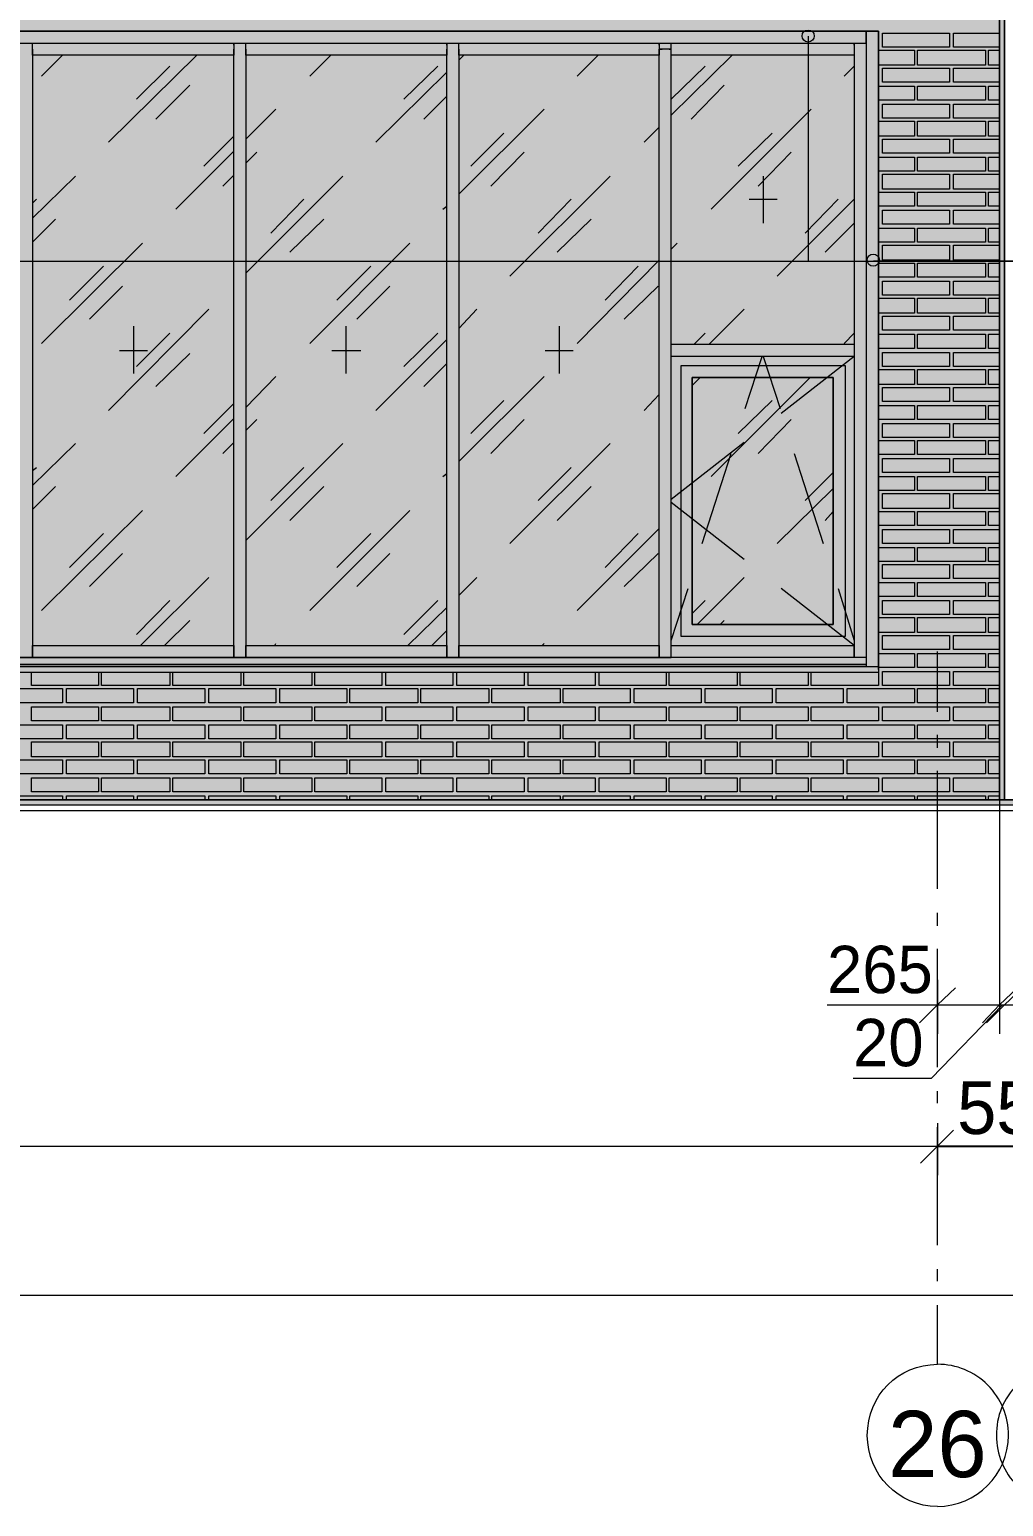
# Model space of a CAD drawing. Header units: millimetres. Extents: x -28928 to 100580, y -22867 to 36490.
# Drawn here: x 15013 to 19130, y 13356 to 19599 of the extents above; entities that cross this region are included whole.
import ezdxf

# ---------------------------------------------------------------- set-up
doc = ezdxf.new("R2010")
doc.units = ezdxf.units.MM
doc.layers.add('PDF _Геометрия', color=7, linetype='Continuous', true_color=0x8f8e8d)
doc.layers.add('PDF _Сплошная заливка', color=7, linetype='Continuous', true_color=0xffffff)
doc.layers.add('PDF _Текст', color=7, linetype='Continuous')

msp = doc.modelspace()

# ---------------------------------------------------------------- hatches: boundary and pattern name
at = {"layer": 'PDF _Сплошная заливка', "true_color": 0xdcd6cf, "transparency": 33554559}
msp.add_hatch(color=254, dxfattribs=at).paths.add_polyline_path([(-18676.6, 16343.4), (-18676.6, 19592.6), (-17276.3, 19592.6), (-17276.3, 16343.4), (19112.6, 16343.4), (19112.6, 30089.1), (-21853.9, 30089.1), (-21853.9, 16343.4), (-21375.9, 16343.4), (-21375.9, 19592.6), (-19277.4, 19592.6), (-19277.4, 16343.4)])

# ---------------------------------------------------------------- linework, layer by layer
at = {"color": 1}
msp.add_lwpolyline([(18850.3, 14879.5), (19400.3, 14879.5), (19400.3, 14727.5)], dxfattribs=at)
at = {"layer": 'PDF _Геометрия', "color": 7, "lineweight": 9}
for points in [[(-21375.9, 16343.4), (-21853.9, 16343.4), (-21375.9, 16343.4), (-21853.9, 16343.4), (-21375.9, 16343.4), (-21375.9, 19592.6), (-19277.4, 19592.6), (-19277.4, 16343.4), (-18676.6, 16343.4), (-18676.6, 19592.6), (-17276.3, 19592.6), (-17276.3, 16343.4), (19112.6, 16343.4), (19112.6, 30089.1), (19112.6, 16343.4), (19133.7, 16343.4), (19133.7, 30089.1), (19133.7, 16343.4), (52641.4, 16343.4)], [(7905.3, 19516.4), (7905.3, 18243), (7905.3, 16944.1), (7858.7, 16944.1), (7858.7, 18243), (7858.7, 19516.4), (7858.7, 19592.6), (7808, 19592.6), (7808, 19516.4), (7808, 18243), (7808, 16969.5), (7808, 16893.4), (7808, 19592.6), (18600.7, 19592.6), (18600.7, 16893.4), (18600.7, 16969.5), (18600.7, 18243), (18600.7, 19516.4), (18600.7, 19592.6), (18549.9, 19592.6), (18549.9, 19516.4), (18549.9, 18243), (18549.9, 16969.5), (18549.9, 16906)], [(10507.2, 19541.8), (11404.1, 19541.8), (12305.3, 19541.8), (13202.2, 19541.8), (14103.4, 19541.8), (15000.3, 19541.8), (15901.4, 19541.8), (16802.6, 19541.8), (17699.5, 19541.8), (18524.5, 19541.8), (18549.9, 19541.8), (18549.9, 19592.6), (18524.5, 19592.6), (17699.5, 19592.6), (16802.6, 19592.6), (15901.4, 19592.6), (15000.3, 19592.6), (14103.4, 19592.6), (13202.2, 19592.6), (12305.3, 19592.6), (11404.1, 19592.6), (10507.2, 19592.6)], [(15876.1, 19533.4), (15876.1, 19541.8), (15876.1, 19491), (15025.7, 19491), (15025.7, 19541.8), (15876.1, 19541.8)], [(15025.7, 19533.4), (15025.7, 19541.8)], [(16777.2, 19533.4), (16777.2, 19541.8), (16777.2, 19491), (15926.8, 19491), (15926.8, 19541.8), (16777.2, 19541.8)], [(15926.8, 19533.4), (15926.8, 19541.8)], [(17674.1, 19533.4), (17674.1, 19541.8), (17674.1, 19491), (16828, 19491), (16828, 19541.8), (17674.1, 19541.8)], [(16828, 19533.4), (16828, 19541.8)], [(18499.1, 19533.4), (18499.1, 19541.8), (18499.1, 19491), (17724.9, 19491), (17724.9, 19541.8), (18499.1, 19541.8)], [(17724.9, 19533.4), (17724.9, 19541.8)], [(18304.5, 19571.4), (18304.5, 18619.5), (19193, 18619.5), (18579.5, 18619.5)], [(10528.4, 16944.1), (11378.7, 16944.1), (11429.5, 16944.1), (12279.9, 16944.1), (12330.7, 16944.1), (13176.8, 16944.1), (13227.6, 16944.1), (14078, 16944.1), (14128.7, 16944.1), (14979.1, 16944.1), (15025.7, 16944.1), (15876.1, 16944.1), (15926.8, 16944.1), (16777.2, 16944.1), (16828, 16944.1), (17674.1, 16944.1), (17724.9, 16944.1), (17724.9, 18243), (17724.9, 19516.4), (17674.1, 19516.4), (17686.8, 19516.4)], [(15025.7, 19516.4), (15025.7, 18243), (15025.7, 16944.1), (15025.7, 16994.9), (15876.1, 16994.9), (15876.1, 16944.1), (15876.1, 18243), (15876.1, 19516.4)], [(15063.7, 19402.2), (15152.6, 19491)], [(15347.2, 19123), (15719.5, 19491)], [(15926.8, 19516.4), (15926.8, 18243), (15926.8, 16944.1), (15926.8, 16994.9), (16777.2, 16994.9), (16777.2, 16944.1), (16777.2, 18243), (16777.2, 19516.4)], [(16197.6, 19402.2), (16286.4, 19491)], [(16828, 19516.4), (16828, 18243), (16828, 16944.1), (16828, 16994.9), (17674.1, 16994.9), (17674.1, 16944.1), (17674.1, 18243), (17674.1, 19516.4)], [(16828, 19469.9), (16849.1, 19491)], [(17327.2, 19402.2), (17416.1, 19491)], [(17716.4, 19516.4), (17724.9, 19516.4)], [(18499.1, 19516.4), (18499.1, 18243), (18499.1, 16944.1), (17724.9, 16944.1), (17724.9, 16994.9), (18499.1, 16994.9)], [(17724.9, 19237.2), (17983, 19491)], [(18549.9, 19516.4), (18549.9, 18243), (18549.9, 16944.1), (18499.1, 16944.1), (18499.1, 16994.9), (18190.3, 17236)], [(15465.7, 19304.9), (15605.3, 19444.5)], [(16476.8, 19123), (16777.2, 19419.1)], [(16595.3, 19304.9), (16739.1, 19444.5)], [(17724.9, 19304.9), (17868.7, 19444.5)], [(18456.8, 19402.2), (18499.1, 19444.5)], [(15546.1, 19220.3), (15689.9, 19364.1)], [(17809.5, 19220.3), (17949.1, 19364.1)], [(16679.9, 19220.3), (16777.2, 19317.6)], [(15926.8, 19135.7), (16053.7, 19262.6)], [(16828, 18903), (17187.6, 19262.6)], [(17894.1, 18839.5), (18317.2, 19262.6)], [(17610.7, 19123), (17674.1, 19186.4)], [(15749.1, 19021.4), (15876.1, 19148.4)], [(16878.7, 19021.4), (17018.4, 19161)], [(18008.4, 19021.4), (18152.2, 19161)], [(15630.7, 18839.5), (15876.1, 19084.9)], [(15926.8, 19034.1), (15973.4, 19080.7)], [(16963.4, 18936.8), (17103, 19080.7)], [(18093, 18936.8), (18232.6, 19080.7)], [(15025.7, 18801.4), (15207.6, 18979.1)], [(15829.5, 18936.8), (15876.1, 18983.4)], [(15926.8, 18568.7), (16337.2, 18979.1)], [(17043.7, 18556), (17466.8, 18979.1)], [(18114.1, 18979.1), (18114.1, 18780.3)], [(15025.7, 18864.9), (15042.6, 18881.8)], [(16032.6, 18738), (16172.2, 18881.8)], [(17162.2, 18738), (17301.8, 18881.8)], [(18054.9, 18881.8), (18173.4, 18881.8)], [(18173.4, 18556), (18499.1, 18881.8)], [(18291.8, 18738), (18431.4, 18881.8)], [(15025.7, 18699.9), (15123, 18797.2)], [(16113, 18657.6), (16256.8, 18797.2)], [(16760.3, 18839.5), (16777.2, 18852.2)], [(17242.6, 18657.6), (17386.4, 18797.2)], [(18376.4, 18657.6), (18499.1, 18780.3)], [(15063.7, 18272.6), (15491.1, 18695.7)], [(16197.6, 18272.6), (16620.7, 18695.7)], [(17724.9, 18670.3), (17750.3, 18695.7)], [(7833.4, 18619.5), (19193, 18619.5)], [(17327.2, 18272.6), (17674.1, 18623.7)], [(15182.2, 18454.5), (15326.1, 18598.4)], [(16311.8, 18454.5), (16455.7, 18598.4)], [(17445.7, 18454.5), (17585.3, 18598.4)], [(15266.8, 18374.1), (15406.4, 18513.7)], [(16396.4, 18374.1), (16536.1, 18513.7)], [(17526.1, 18374.1), (17669.9, 18513.7)], [(15347.2, 17989.1), (15770.3, 18416.4)], [(16828, 18336), (16904.1, 18416.4)], [(17885.7, 18268.4), (18033.7, 18416.4)], [(15453, 18344.5), (15453, 18145.7)], [(15465.7, 18175.3), (15605.3, 18314.9)], [(16349.9, 18344.5), (16349.9, 18145.7)], [(16595.3, 18175.3), (16739.1, 18314.9)], [(17251.1, 18344.5), (17251.1, 18145.7)], [(17822.2, 18268.4), (17868.7, 18314.9)], [(18456.8, 18272.6), (18499.1, 18314.9)], [(15393.7, 18243), (15512.2, 18243)], [(15546.1, 18090.7), (15689.9, 18230.3)], [(16290.7, 18243), (16413.4, 18243)], [(16476.8, 17989.1), (16777.2, 18289.5)], [(17191.8, 18243), (17310.3, 18243)], [(18499.1, 18217.6), (17724.9, 18217.6), (17724.9, 18268.4), (18499.1, 18268.4), (18499.1, 18217.6), (18190.3, 17976.4)], [(16679.9, 18090.7), (16777.2, 18188)], [(18038, 17997.6), (18109.9, 18217.6)], [(18114.1, 18217.6), (18186.1, 17997.6)], [(15926.8, 18001.8), (16053.7, 18133)], [(16828, 17773.4), (17187.6, 18133)], [(17813.7, 18094.9), (17847.6, 18128.7)], [(17894.1, 17709.9), (18313, 18128.7)], [(17610.7, 17989.1), (17674.1, 18056.8)], [(15749.1, 17891.8), (15876.1, 18018.7)], [(16878.7, 17891.8), (17018.4, 18031.4)], [(18008.4, 17891.8), (18152.2, 18031.4)], [(15630.7, 17709.9), (15876.1, 17955.3)], [(15926.8, 17904.5), (15973.4, 17951)], [(16963.4, 17807.2), (17103, 17951)], [(18093, 17807.2), (18232.6, 17951)], [(15829.5, 17807.2), (15876.1, 17853.7)], [(18033.7, 17853.7), (17724.9, 17612.6)], [(15025.7, 17671.8), (15207.6, 17849.5)], [(15926.8, 17439.1), (16337.2, 17849.5)], [(17043.7, 17426.4), (17466.8, 17849.5)], [(17856.1, 17426.4), (17978.7, 17807.2)], [(18245.3, 17807.2), (18368, 17426.4)], [(15025.7, 17735.3), (15042.6, 17748)], [(16032.6, 17608.4), (16172.2, 17748)], [(17162.2, 17608.4), (17301.8, 17748)], [(15025.7, 17570.3), (15123, 17667.6)], [(16113, 17523.7), (16256.8, 17667.6)], [(16760.3, 17709.9), (16777.2, 17722.6)], [(17242.6, 17523.7), (17386.4, 17667.6)], [(18291.8, 17608.4), (18410.3, 17726.8)], [(18173.4, 17426.4), (18410.3, 17659.1)], [(15063.7, 17143), (15491.1, 17566)], [(16197.6, 17143), (16620.7, 17566)], [(18033.7, 17358.7), (17724.9, 17599.9)], [(18376.4, 17523.7), (18410.3, 17561.8)], [(17327.2, 17143), (17674.1, 17489.9)], [(15182.2, 17324.9), (15326.1, 17468.7)], [(16311.8, 17324.9), (16455.7, 17468.7)], [(17445.7, 17324.9), (17585.3, 17468.7)], [(15266.8, 17244.5), (15406.4, 17384.1)], [(16396.4, 17244.5), (16536.1, 17384.1)], [(17526.1, 17244.5), (17669.9, 17384.1)], [(15482.6, 16994.9), (15770.3, 17282.6)], [(16828, 17206.4), (16904.1, 17282.6)], [(17724.9, 17016), (17796.8, 17236)], [(17834.9, 17083.7), (18033.7, 17282.6)], [(18431.4, 17236), (18499.1, 17016)], [(15465.7, 17041.4), (15605.3, 17185.3)], [(16595.3, 17041.4), (16739.1, 17185.3)], [(17813.7, 17130.3), (17868.7, 17185.3)], [(16612.2, 16994.9), (16777.2, 17155.7)], [(15584.1, 16994.9), (15689.9, 17100.7)], [(16713.7, 16994.9), (16777.2, 17058.4)], [(17932.2, 17083.7), (17949.1, 17100.7)], [(16049.5, 16994.9), (16053.7, 17003.4)], [(17179.1, 16994.9), (17187.6, 17003.4)], [(18549.9, 16944.1), (7858.7, 16944.1)], [(18850.3, 16715.7), (18850.3, 16969.5)], [(18549.9, 16914.5), (7858.7, 16914.5), (18549.9, 16914.5)], [(18549.9, 16914.5), (7858.7, 16914.5)], [(18600.7, 16906), (18600.7, 16906)], [(18600.7, 16884.9), (18600.7, 16880.7)], [(18850.3, 16563.4), (18850.3, 16618.4)], [(18850.3, 15966.8), (18850.3, 16466)], [(82117.2, 14536.8), (82117.2, 16296.8), (63269.1, 16296.8), (-22471.6, 16296.8)], [(19112.6, 16343.4), (19112.6, 15476), (19112.6, 15353.4)], [(18850.3, 15810.3), (18850.3, 15865.3)], [(18850.3, 15213.7), (18850.3, 15713)], [(18850.3, 15581.8), (18850.3, 15476), (18850.3, 15353.4)], [(18384.9, 15476), (18829.1, 15476), (18981.4, 15476)], [(18494.9, 15167.2), (18824.9, 15167.2), (19125.3, 15476)], [(18731.8, 15476), (19112.6, 15476), (19133.7, 15476), (19518.7, 15476)], [(18850.3, 15061.4), (18850.3, 15112.2)], [(18850.3, 14976.8), (18850.3, 14879.5), (18850.3, 14756.8)], [(18850.3, 14460.7), (18850.3, 14959.9)], [(18918, 14947.2), (18850.3, 14879.5), (19400.3, 14879.5), (19328.4, 14807.6)], [(-21642.4, 14879.5), (18850.3, 14879.5), (18778.4, 14807.6)], [(18850.3, 14308.4), (18850.3, 14359.1)], [(-21642.4, 14249.1), (82028.4, 14249.1)], [(18850.3, 13957.2), (18850.3, 14206.8)]]:
    msp.add_lwpolyline(points, dxfattribs=at)
at = {"layer": 'PDF _Геометрия', "lineweight": 9}
for points in [[(18600.7, 19584.1), (18600.7, 19584.1)], [(18600.7, 19524.9), (18600.7, 19584.1)], [(19112.6, 19524.9), (18918, 19524.9), (18918, 19584.1), (19112.6, 19584.1)], [(18600.7, 19524.9), (18600.7, 19524.9)], [(18600.7, 19512.2), (18609.1, 19512.2), (18753, 19512.2), (18753, 19448.7), (18609.1, 19448.7), (18600.7, 19448.7)], [(19112.6, 19448.7), (19066.1, 19448.7), (19066.1, 19512.2), (19112.6, 19512.2)], [(18600.7, 19436), (18600.7, 19436)], [(18600.7, 19376.8), (18600.7, 19436)], [(19112.6, 19376.8), (18918, 19376.8), (18918, 19436), (19112.6, 19436)], [(18600.7, 19376.8), (18600.7, 19376.8)], [(18600.7, 19359.9), (18609.1, 19359.9), (18753, 19359.9), (18753, 19300.7), (18609.1, 19300.7), (18600.7, 19300.7)], [(19112.6, 19300.7), (19066.1, 19300.7), (19066.1, 19359.9), (19112.6, 19359.9)], [(18600.7, 19283.7), (18600.7, 19283.7)], [(18600.7, 19224.5), (18600.7, 19283.7)], [(19112.6, 19224.5), (18918, 19224.5), (18918, 19283.7), (19112.6, 19283.7)], [(18600.7, 19224.5), (18600.7, 19224.5)], [(18600.7, 19211.8), (18609.1, 19211.8), (18753, 19211.8), (18753, 19148.4), (18609.1, 19148.4), (18600.7, 19148.4)], [(19112.6, 19148.4), (19066.1, 19148.4), (19066.1, 19211.8), (19112.6, 19211.8)], [(18600.7, 19135.7), (18600.7, 19135.7)], [(18600.7, 19076.4), (18600.7, 19135.7)], [(19112.6, 19076.4), (18918, 19076.4), (18918, 19135.7), (19112.6, 19135.7)], [(18600.7, 19076.4), (18600.7, 19076.4)], [(18600.7, 19059.5), (18609.1, 19059.5), (18753, 19059.5), (18753, 19000.3), (18609.1, 19000.3), (18600.7, 19000.3)], [(19112.6, 19000.3), (19066.1, 19000.3), (19066.1, 19059.5), (19112.6, 19059.5)], [(18600.7, 18987.6), (18600.7, 18987.6)], [(18600.7, 18924.1), (18600.7, 18987.6)], [(19112.6, 18924.1), (18918, 18924.1), (18918, 18987.6), (19112.6, 18987.6)], [(18600.7, 18924.1), (18600.7, 18924.1)], [(18600.7, 18911.4), (18609.1, 18911.4), (18753, 18911.4), (18753, 18852.2), (18609.1, 18852.2), (18600.7, 18852.2)], [(19112.6, 18852.2), (19066.1, 18852.2), (19066.1, 18911.4), (19112.6, 18911.4)], [(18600.7, 18835.3), (18600.7, 18835.3)], [(18600.7, 18776), (18600.7, 18835.3)], [(19112.6, 18776), (18918, 18776), (18918, 18835.3), (19112.6, 18835.3)], [(18600.7, 18776), (18600.7, 18776)], [(18600.7, 18759.1), (18609.1, 18759.1), (18753, 18759.1), (18753, 18699.9), (18609.1, 18699.9), (18600.7, 18699.9)], [(19112.6, 18699.9), (19066.1, 18699.9), (19066.1, 18759.1), (19112.6, 18759.1)], [(18600.7, 18687.2), (18600.7, 18687.2)], [(18600.7, 18623.7), (18600.7, 18687.2)], [(19112.6, 18623.7), (18918, 18623.7), (18918, 18687.2), (19112.6, 18687.2)], [(18600.7, 18623.7), (18600.7, 18623.7)], [(18600.7, 18611), (18609.1, 18611), (18753, 18611), (18753, 18551.8), (18609.1, 18551.8), (18600.7, 18551.8)], [(19112.6, 18551.8), (19066.1, 18551.8), (19066.1, 18611), (19112.6, 18611)], [(18600.7, 18534.9), (18600.7, 18534.9)], [(18600.7, 18475.7), (18600.7, 18534.9)], [(19112.6, 18475.7), (18918, 18475.7), (18918, 18534.9), (19112.6, 18534.9)], [(18600.7, 18475.7), (18600.7, 18475.7)], [(18600.7, 18463), (18609.1, 18463), (18753, 18463), (18753, 18399.5), (18609.1, 18399.5), (18600.7, 18399.5)], [(19112.6, 18399.5), (19066.1, 18399.5), (19066.1, 18463), (19112.6, 18463)], [(18600.7, 18386.8), (18600.7, 18386.8)], [(18600.7, 18327.6), (18600.7, 18386.8)], [(19112.6, 18327.6), (18918, 18327.6), (18918, 18386.8), (19112.6, 18386.8)], [(18600.7, 18327.6), (18600.7, 18327.6)], [(18600.7, 18310.7), (18609.1, 18310.7), (18753, 18310.7), (18753, 18251.4), (18609.1, 18251.4), (18600.7, 18251.4)], [(19112.6, 18251.4), (19066.1, 18251.4), (19066.1, 18310.7), (19112.6, 18310.7)], [(18600.7, 18234.5), (18600.7, 18234.5)], [(18600.7, 18175.3), (18600.7, 18234.5)], [(19112.6, 18175.3), (18918, 18175.3), (18918, 18234.5), (19112.6, 18234.5)], [(18600.7, 18175.3), (18600.7, 18175.3)], [(18600.7, 18162.6), (18609.1, 18162.6), (18753, 18162.6), (18753, 18099.1), (18609.1, 18099.1), (18600.7, 18099.1)], [(19112.6, 18099.1), (19066.1, 18099.1), (19066.1, 18162.6), (19112.6, 18162.6)], [(18600.7, 18086.4), (18600.7, 18086.4)], [(18600.7, 18027.2), (18600.7, 18086.4)], [(19112.6, 18027.2), (18918, 18027.2), (18918, 18086.4), (19112.6, 18086.4)], [(18600.7, 18027.2), (18600.7, 18027.2)], [(18600.7, 18010.3), (18609.1, 18010.3), (18753, 18010.3), (18753, 17951), (18609.1, 17951), (18600.7, 17951)], [(19112.6, 17951), (19066.1, 17951), (19066.1, 18010.3), (19112.6, 18010.3)], [(18600.7, 17934.1), (18600.7, 17934.1)], [(18600.7, 17874.9), (18600.7, 17934.1)], [(19112.6, 17874.9), (18918, 17874.9), (18918, 17934.1), (19112.6, 17934.1)], [(18600.7, 17874.9), (18600.7, 17874.9)], [(18600.7, 17862.2), (18609.1, 17862.2), (18753, 17862.2), (18753, 17803), (18609.1, 17803), (18600.7, 17803)], [(19112.6, 17803), (19066.1, 17803), (19066.1, 17862.2), (19112.6, 17862.2)], [(18600.7, 17786), (18600.7, 17786)], [(18600.7, 17726.8), (18600.7, 17786)], [(19112.6, 17726.8), (18918, 17726.8), (18918, 17786), (19112.6, 17786)], [(18600.7, 17726.8), (18600.7, 17726.8)], [(18600.7, 17709.9), (18609.1, 17709.9), (18753, 17709.9), (18753, 17650.7), (18609.1, 17650.7), (18600.7, 17650.7)], [(19112.6, 17650.7), (19066.1, 17650.7), (19066.1, 17709.9), (19112.6, 17709.9)], [(18600.7, 17638), (18600.7, 17638)], [(18600.7, 17574.5), (18600.7, 17638)], [(19112.6, 17574.5), (18918, 17574.5), (18918, 17638), (19112.6, 17638)], [(18600.7, 17574.5), (18600.7, 17574.5)], [(18600.7, 17561.8), (18609.1, 17561.8), (18753, 17561.8), (18753, 17502.6), (18609.1, 17502.6), (18600.7, 17502.6)], [(19112.6, 17502.6), (19066.1, 17502.6), (19066.1, 17561.8), (19112.6, 17561.8)], [(18600.7, 17485.7), (18600.7, 17485.7)], [(18600.7, 17426.4), (18600.7, 17485.7)], [(19112.6, 17426.4), (18918, 17426.4), (18918, 17485.7), (19112.6, 17485.7)], [(18600.7, 17426.4), (18600.7, 17426.4)], [(18600.7, 17409.5), (18609.1, 17409.5), (18753, 17409.5), (18753, 17350.3), (18609.1, 17350.3), (18600.7, 17350.3)], [(19112.6, 17350.3), (19066.1, 17350.3), (19066.1, 17409.5), (19112.6, 17409.5)], [(18600.7, 17337.6), (18600.7, 17337.6)], [(18600.7, 17278.4), (18600.7, 17337.6)], [(19112.6, 17278.4), (18918, 17278.4), (18918, 17337.6), (19112.6, 17337.6)], [(18600.7, 17278.4), (18600.7, 17278.4)], [(18600.7, 17261.4), (18609.1, 17261.4), (18753, 17261.4), (18753, 17202.2), (18609.1, 17202.2), (18600.7, 17202.2)], [(19112.6, 17202.2), (19066.1, 17202.2), (19066.1, 17261.4), (19112.6, 17261.4)], [(18600.7, 17185.3), (18600.7, 17185.3)], [(18600.7, 17126), (18600.7, 17185.3)], [(19112.6, 17126), (18918, 17126), (18918, 17185.3), (19112.6, 17185.3)], [(18600.7, 17126), (18600.7, 17126)], [(18600.7, 17113.4), (18609.1, 17113.4), (18753, 17113.4), (18753, 17049.9), (18609.1, 17049.9), (18600.7, 17049.9)], [(19112.6, 17049.9), (19066.1, 17049.9), (19066.1, 17113.4), (19112.6, 17113.4)], [(18600.7, 17037.2), (18600.7, 17037.2)], [(18600.7, 16978), (18600.7, 17037.2)], [(19112.6, 16978), (18918, 16978), (18918, 17037.2), (19112.6, 17037.2)], [(18600.7, 16978), (18600.7, 16978)], [(18600.7, 16961), (18609.1, 16961), (18753, 16961), (18753, 16901.8), (18609.1, 16901.8), (18600.7, 16901.8)], [(19112.6, 16901.8), (19066.1, 16901.8), (19066.1, 16961), (19112.6, 16961)], [(15304.9, 16880.7), (15304.9, 16825.7), (15021.4, 16825.7), (15021.4, 16880.7)], [(15605.3, 16880.7), (15605.3, 16825.7), (15317.6, 16825.7), (15317.6, 16880.7)], [(15905.7, 16880.7), (15905.7, 16825.7), (15618, 16825.7), (15618, 16880.7)], [(16206.1, 16880.7), (16206.1, 16825.7), (15918.4, 16825.7), (15918.4, 16880.7)], [(16502.2, 16880.7), (16502.2, 16825.7), (16218.7, 16825.7), (16218.7, 16880.7)], [(16802.6, 16880.7), (16802.6, 16825.7), (16519.1, 16825.7), (16519.1, 16880.7)], [(17103, 16880.7), (17103, 16825.7), (16819.5, 16825.7), (16819.5, 16880.7)], [(17403.4, 16880.7), (17403.4, 16825.7), (17119.9, 16825.7), (17119.9, 16880.7)], [(17703.7, 16880.7), (17703.7, 16825.7), (17420.3, 16825.7), (17420.3, 16880.7)], [(18004.1, 16880.7), (18004.1, 16825.7), (17716.4, 16825.7), (17716.4, 16880.7)], [(18304.5, 16880.7), (18304.5, 16825.7), (18016.8, 16825.7), (18016.8, 16880.7)], [(18600.7, 16884.9), (18600.7, 16825.7), (18317.2, 16825.7), (18317.2, 16880.7)], [(18600.7, 16884.9), (18600.7, 16884.9)], [(19112.6, 16825.7), (18918, 16825.7), (18918, 16884.9), (19112.6, 16884.9)], [(19112.6, 16753.7), (19066.1, 16753.7), (19066.1, 16813), (19112.6, 16813)], [(19112.6, 16677.6), (18918, 16677.6), (18918, 16736.8), (19112.6, 16736.8)], [(19112.6, 16601.4), (19066.1, 16601.4), (19066.1, 16660.7), (19112.6, 16660.7)], [(19112.6, 16525.3), (18918, 16525.3), (18918, 16588.7), (19112.6, 16588.7)], [(19112.6, 16453.4), (19066.1, 16453.4), (19066.1, 16512.6), (19112.6, 16512.6)], [(19112.6, 16377.2), (18918, 16377.2), (18918, 16436.4), (19112.6, 16436.4)], [(14869.1, 16343.4), (14869.1, 16360.3), (15013, 16360.3), (15152.6, 16360.3), (15152.6, 16343.4)], [(15169.5, 16343.4), (15169.5, 16360.3), (15313.4, 16360.3), (15453, 16360.3), (15453, 16343.4)], [(15469.9, 16343.4), (15469.9, 16360.3), (15613.7, 16360.3), (15753.4, 16360.3), (15753.4, 16343.4)], [(15770.3, 16343.4), (15770.3, 16360.3), (15909.9, 16360.3), (16053.7, 16360.3), (16053.7, 16343.4)], [(16070.7, 16343.4), (16070.7, 16360.3), (16210.3, 16360.3), (16354.1, 16360.3), (16354.1, 16343.4)], [(16366.8, 16343.4), (16366.8, 16360.3), (16510.7, 16360.3), (16654.5, 16360.3), (16654.5, 16343.4)], [(16667.2, 16343.4), (16667.2, 16360.3), (16811.1, 16360.3), (16954.9, 16360.3), (16954.9, 16343.4)], [(16967.6, 16343.4), (16967.6, 16360.3), (17111.4, 16360.3), (17255.3, 16360.3), (17255.3, 16343.4)], [(17268, 16343.4), (17268, 16360.3), (17411.8, 16360.3), (17551.4, 16360.3), (17551.4, 16343.4)], [(17568.4, 16343.4), (17568.4, 16360.3), (17712.2, 16360.3), (17851.8, 16360.3), (17851.8, 16343.4)], [(17868.7, 16343.4), (17868.7, 16360.3), (18008.4, 16360.3), (18152.2, 16360.3), (18152.2, 16343.4)], [(18169.1, 16343.4), (18169.1, 16360.3), (18308.7, 16360.3), (18452.6, 16360.3), (18452.6, 16343.4)], [(18469.5, 16343.4), (18469.5, 16360.3), (18609.1, 16360.3), (18753, 16360.3), (18753, 16343.4)], [(18765.7, 16343.4), (18765.7, 16360.3), (18909.5, 16360.3), (19053.4, 16360.3), (19053.4, 16343.4)], [(19066.1, 16343.4), (19066.1, 16360.3), (19112.6, 16360.3)]]:
    msp.add_lwpolyline(points, dxfattribs=at)
for points in [[(18901.1, 19584.1), (18901.1, 19524.9), (18617.6, 19524.9), (18617.6, 19584.1)], [(19053.4, 19448.7), (18909.5, 19448.7), (18765.7, 19448.7), (18765.7, 19512.2), (18909.5, 19512.2), (19053.4, 19512.2)], [(18901.1, 19436), (18901.1, 19376.8), (18617.6, 19376.8), (18617.6, 19436)], [(19053.4, 19300.7), (18909.5, 19300.7), (18765.7, 19300.7), (18765.7, 19359.9), (18909.5, 19359.9), (19053.4, 19359.9)], [(18901.1, 19283.7), (18901.1, 19224.5), (18617.6, 19224.5), (18617.6, 19283.7)], [(19053.4, 19148.4), (18909.5, 19148.4), (18765.7, 19148.4), (18765.7, 19211.8), (18909.5, 19211.8), (19053.4, 19211.8)], [(18901.1, 19135.7), (18901.1, 19076.4), (18617.6, 19076.4), (18617.6, 19135.7)], [(19053.4, 19000.3), (18909.5, 19000.3), (18765.7, 19000.3), (18765.7, 19059.5), (18909.5, 19059.5), (19053.4, 19059.5)], [(18901.1, 18987.6), (18901.1, 18924.1), (18617.6, 18924.1), (18617.6, 18987.6)], [(19053.4, 18852.2), (18909.5, 18852.2), (18765.7, 18852.2), (18765.7, 18911.4), (18909.5, 18911.4), (19053.4, 18911.4)], [(18901.1, 18835.3), (18901.1, 18776), (18617.6, 18776), (18617.6, 18835.3)], [(19053.4, 18699.9), (18909.5, 18699.9), (18765.7, 18699.9), (18765.7, 18759.1), (18909.5, 18759.1), (19053.4, 18759.1)], [(18901.1, 18687.2), (18901.1, 18623.7), (18617.6, 18623.7), (18617.6, 18687.2)], [(19053.4, 18551.8), (18909.5, 18551.8), (18765.7, 18551.8), (18765.7, 18611), (18909.5, 18611), (19053.4, 18611)], [(18901.1, 18534.9), (18901.1, 18475.7), (18617.6, 18475.7), (18617.6, 18534.9)], [(19053.4, 18399.5), (18909.5, 18399.5), (18765.7, 18399.5), (18765.7, 18463), (18909.5, 18463), (19053.4, 18463)], [(18901.1, 18386.8), (18901.1, 18327.6), (18617.6, 18327.6), (18617.6, 18386.8)], [(19053.4, 18251.4), (18909.5, 18251.4), (18765.7, 18251.4), (18765.7, 18310.7), (18909.5, 18310.7), (19053.4, 18310.7)], [(18901.1, 18234.5), (18901.1, 18175.3), (18617.6, 18175.3), (18617.6, 18234.5)], [(19053.4, 18099.1), (18909.5, 18099.1), (18765.7, 18099.1), (18765.7, 18162.6), (18909.5, 18162.6), (19053.4, 18162.6)], [(18901.1, 18086.4), (18901.1, 18027.2), (18617.6, 18027.2), (18617.6, 18086.4)], [(19053.4, 17951), (18909.5, 17951), (18765.7, 17951), (18765.7, 18010.3), (18909.5, 18010.3), (19053.4, 18010.3)], [(18901.1, 17934.1), (18901.1, 17874.9), (18617.6, 17874.9), (18617.6, 17934.1)], [(19053.4, 17803), (18909.5, 17803), (18765.7, 17803), (18765.7, 17862.2), (18909.5, 17862.2), (19053.4, 17862.2)], [(18901.1, 17786), (18901.1, 17726.8), (18617.6, 17726.8), (18617.6, 17786)], [(19053.4, 17650.7), (18909.5, 17650.7), (18765.7, 17650.7), (18765.7, 17709.9), (18909.5, 17709.9), (19053.4, 17709.9)], [(18901.1, 17638), (18901.1, 17574.5), (18617.6, 17574.5), (18617.6, 17638)], [(19053.4, 17502.6), (18909.5, 17502.6), (18765.7, 17502.6), (18765.7, 17561.8), (18909.5, 17561.8), (19053.4, 17561.8)], [(18901.1, 17485.7), (18901.1, 17426.4), (18617.6, 17426.4), (18617.6, 17485.7)], [(19053.4, 17350.3), (18909.5, 17350.3), (18765.7, 17350.3), (18765.7, 17409.5), (18909.5, 17409.5), (19053.4, 17409.5)], [(18901.1, 17337.6), (18901.1, 17278.4), (18617.6, 17278.4), (18617.6, 17337.6)], [(19053.4, 17202.2), (18909.5, 17202.2), (18765.7, 17202.2), (18765.7, 17261.4), (18909.5, 17261.4), (19053.4, 17261.4)], [(18901.1, 17185.3), (18901.1, 17126), (18617.6, 17126), (18617.6, 17185.3)], [(19053.4, 17049.9), (18909.5, 17049.9), (18765.7, 17049.9), (18765.7, 17113.4), (18909.5, 17113.4), (19053.4, 17113.4)], [(18901.1, 17037.2), (18901.1, 16978), (18617.6, 16978), (18617.6, 17037.2)], [(19053.4, 16901.8), (18909.5, 16901.8), (18765.7, 16901.8), (18765.7, 16961), (18909.5, 16961), (19053.4, 16961)], [(18901.1, 16884.9), (18901.1, 16825.7), (18617.6, 16825.7), (18617.6, 16884.9)], [(15152.6, 16753.7), (15013, 16753.7), (14869.1, 16753.7), (14869.1, 16813), (15013, 16813), (15152.6, 16813)], [(15453, 16753.7), (15313.4, 16753.7), (15169.5, 16753.7), (15169.5, 16813), (15313.4, 16813), (15453, 16813)], [(15753.4, 16753.7), (15613.7, 16753.7), (15469.9, 16753.7), (15469.9, 16813), (15613.7, 16813), (15753.4, 16813)], [(16053.7, 16753.7), (15909.9, 16753.7), (15770.3, 16753.7), (15770.3, 16813), (15909.9, 16813), (16053.7, 16813)], [(16354.1, 16753.7), (16210.3, 16753.7), (16070.7, 16753.7), (16070.7, 16813), (16210.3, 16813), (16354.1, 16813)], [(16654.5, 16753.7), (16510.7, 16753.7), (16366.8, 16753.7), (16366.8, 16813), (16510.7, 16813), (16654.5, 16813)], [(16954.9, 16753.7), (16811.1, 16753.7), (16667.2, 16753.7), (16667.2, 16813), (16811.1, 16813), (16954.9, 16813)], [(17255.3, 16753.7), (17111.4, 16753.7), (16967.6, 16753.7), (16967.6, 16813), (17111.4, 16813), (17255.3, 16813)], [(17551.4, 16753.7), (17411.8, 16753.7), (17268, 16753.7), (17268, 16813), (17411.8, 16813), (17551.4, 16813)], [(17851.8, 16753.7), (17712.2, 16753.7), (17568.4, 16753.7), (17568.4, 16813), (17712.2, 16813), (17851.8, 16813)], [(18152.2, 16753.7), (18008.4, 16753.7), (17868.7, 16753.7), (17868.7, 16813), (18008.4, 16813), (18152.2, 16813)], [(18452.6, 16753.7), (18308.7, 16753.7), (18169.1, 16753.7), (18169.1, 16813), (18308.7, 16813), (18452.6, 16813)], [(18753, 16753.7), (18609.1, 16753.7), (18469.5, 16753.7), (18469.5, 16813), (18609.1, 16813), (18753, 16813)], [(19053.4, 16753.7), (18909.5, 16753.7), (18765.7, 16753.7), (18765.7, 16813), (18909.5, 16813), (19053.4, 16813)], [(15304.9, 16736.8), (15304.9, 16677.6), (15021.4, 16677.6), (15021.4, 16736.8)], [(15605.3, 16736.8), (15605.3, 16677.6), (15317.6, 16677.6), (15317.6, 16736.8)], [(15905.7, 16736.8), (15905.7, 16677.6), (15618, 16677.6), (15618, 16736.8)], [(16206.1, 16736.8), (16206.1, 16677.6), (15918.4, 16677.6), (15918.4, 16736.8)], [(16502.2, 16736.8), (16502.2, 16677.6), (16218.7, 16677.6), (16218.7, 16736.8)], [(16802.6, 16736.8), (16802.6, 16677.6), (16519.1, 16677.6), (16519.1, 16736.8)], [(17103, 16736.8), (17103, 16677.6), (16819.5, 16677.6), (16819.5, 16736.8)], [(17403.4, 16736.8), (17403.4, 16677.6), (17119.9, 16677.6), (17119.9, 16736.8)], [(17703.7, 16736.8), (17703.7, 16677.6), (17420.3, 16677.6), (17420.3, 16736.8)], [(18004.1, 16736.8), (18004.1, 16677.6), (17716.4, 16677.6), (17716.4, 16736.8)], [(18304.5, 16736.8), (18304.5, 16677.6), (18016.8, 16677.6), (18016.8, 16736.8)], [(18600.7, 16736.8), (18600.7, 16677.6), (18317.2, 16677.6), (18317.2, 16736.8)], [(18901.1, 16736.8), (18901.1, 16677.6), (18617.6, 16677.6), (18617.6, 16736.8)], [(15152.6, 16601.4), (15013, 16601.4), (14869.1, 16601.4), (14869.1, 16660.7), (15013, 16660.7), (15152.6, 16660.7)], [(15453, 16601.4), (15313.4, 16601.4), (15169.5, 16601.4), (15169.5, 16660.7), (15313.4, 16660.7), (15453, 16660.7)], [(15753.4, 16601.4), (15613.7, 16601.4), (15469.9, 16601.4), (15469.9, 16660.7), (15613.7, 16660.7), (15753.4, 16660.7)], [(16053.7, 16601.4), (15909.9, 16601.4), (15770.3, 16601.4), (15770.3, 16660.7), (15909.9, 16660.7), (16053.7, 16660.7)], [(16354.1, 16601.4), (16210.3, 16601.4), (16070.7, 16601.4), (16070.7, 16660.7), (16210.3, 16660.7), (16354.1, 16660.7)], [(16654.5, 16601.4), (16510.7, 16601.4), (16366.8, 16601.4), (16366.8, 16660.7), (16510.7, 16660.7), (16654.5, 16660.7)], [(16954.9, 16601.4), (16811.1, 16601.4), (16667.2, 16601.4), (16667.2, 16660.7), (16811.1, 16660.7), (16954.9, 16660.7)], [(17255.3, 16601.4), (17111.4, 16601.4), (16967.6, 16601.4), (16967.6, 16660.7), (17111.4, 16660.7), (17255.3, 16660.7)], [(17551.4, 16601.4), (17411.8, 16601.4), (17268, 16601.4), (17268, 16660.7), (17411.8, 16660.7), (17551.4, 16660.7)], [(17851.8, 16601.4), (17712.2, 16601.4), (17568.4, 16601.4), (17568.4, 16660.7), (17712.2, 16660.7), (17851.8, 16660.7)], [(18152.2, 16601.4), (18008.4, 16601.4), (17868.7, 16601.4), (17868.7, 16660.7), (18008.4, 16660.7), (18152.2, 16660.7)], [(18452.6, 16601.4), (18308.7, 16601.4), (18169.1, 16601.4), (18169.1, 16660.7), (18308.7, 16660.7), (18452.6, 16660.7)], [(18753, 16601.4), (18609.1, 16601.4), (18469.5, 16601.4), (18469.5, 16660.7), (18609.1, 16660.7), (18753, 16660.7)], [(19053.4, 16601.4), (18909.5, 16601.4), (18765.7, 16601.4), (18765.7, 16660.7), (18909.5, 16660.7), (19053.4, 16660.7)], [(15304.9, 16588.7), (15304.9, 16525.3), (15021.4, 16525.3), (15021.4, 16588.7)], [(15605.3, 16588.7), (15605.3, 16525.3), (15317.6, 16525.3), (15317.6, 16588.7)], [(15905.7, 16588.7), (15905.7, 16525.3), (15618, 16525.3), (15618, 16588.7)], [(16206.1, 16588.7), (16206.1, 16525.3), (15918.4, 16525.3), (15918.4, 16588.7)], [(16502.2, 16588.7), (16502.2, 16525.3), (16218.7, 16525.3), (16218.7, 16588.7)], [(16802.6, 16588.7), (16802.6, 16525.3), (16519.1, 16525.3), (16519.1, 16588.7)], [(17103, 16588.7), (17103, 16525.3), (16819.5, 16525.3), (16819.5, 16588.7)], [(17403.4, 16588.7), (17403.4, 16525.3), (17119.9, 16525.3), (17119.9, 16588.7)], [(17703.7, 16588.7), (17703.7, 16525.3), (17420.3, 16525.3), (17420.3, 16588.7)], [(18004.1, 16588.7), (18004.1, 16525.3), (17716.4, 16525.3), (17716.4, 16588.7)], [(18304.5, 16588.7), (18304.5, 16525.3), (18016.8, 16525.3), (18016.8, 16588.7)], [(18600.7, 16588.7), (18600.7, 16525.3), (18317.2, 16525.3), (18317.2, 16588.7)], [(18901.1, 16588.7), (18901.1, 16525.3), (18617.6, 16525.3), (18617.6, 16588.7)], [(15152.6, 16453.4), (15013, 16453.4), (14869.1, 16453.4), (14869.1, 16512.6), (15013, 16512.6), (15152.6, 16512.6)], [(15453, 16453.4), (15313.4, 16453.4), (15169.5, 16453.4), (15169.5, 16512.6), (15313.4, 16512.6), (15453, 16512.6)], [(15753.4, 16453.4), (15613.7, 16453.4), (15469.9, 16453.4), (15469.9, 16512.6), (15613.7, 16512.6), (15753.4, 16512.6)], [(16053.7, 16453.4), (15909.9, 16453.4), (15770.3, 16453.4), (15770.3, 16512.6), (15909.9, 16512.6), (16053.7, 16512.6)], [(16354.1, 16453.4), (16210.3, 16453.4), (16070.7, 16453.4), (16070.7, 16512.6), (16210.3, 16512.6), (16354.1, 16512.6)], [(16654.5, 16453.4), (16510.7, 16453.4), (16366.8, 16453.4), (16366.8, 16512.6), (16510.7, 16512.6), (16654.5, 16512.6)], [(16954.9, 16453.4), (16811.1, 16453.4), (16667.2, 16453.4), (16667.2, 16512.6), (16811.1, 16512.6), (16954.9, 16512.6)], [(17255.3, 16453.4), (17111.4, 16453.4), (16967.6, 16453.4), (16967.6, 16512.6), (17111.4, 16512.6), (17255.3, 16512.6)], [(17551.4, 16453.4), (17411.8, 16453.4), (17268, 16453.4), (17268, 16512.6), (17411.8, 16512.6), (17551.4, 16512.6)], [(17851.8, 16453.4), (17712.2, 16453.4), (17568.4, 16453.4), (17568.4, 16512.6), (17712.2, 16512.6), (17851.8, 16512.6)], [(18152.2, 16453.4), (18008.4, 16453.4), (17868.7, 16453.4), (17868.7, 16512.6), (18008.4, 16512.6), (18152.2, 16512.6)], [(18452.6, 16453.4), (18308.7, 16453.4), (18169.1, 16453.4), (18169.1, 16512.6), (18308.7, 16512.6), (18452.6, 16512.6)], [(18753, 16453.4), (18609.1, 16453.4), (18469.5, 16453.4), (18469.5, 16512.6), (18609.1, 16512.6), (18753, 16512.6)], [(19053.4, 16453.4), (18909.5, 16453.4), (18765.7, 16453.4), (18765.7, 16512.6), (18909.5, 16512.6), (19053.4, 16512.6)], [(15304.9, 16436.4), (15304.9, 16377.2), (15021.4, 16377.2), (15021.4, 16436.4)], [(15605.3, 16436.4), (15605.3, 16377.2), (15317.6, 16377.2), (15317.6, 16436.4)], [(15905.7, 16436.4), (15905.7, 16377.2), (15618, 16377.2), (15618, 16436.4)], [(16206.1, 16436.4), (16206.1, 16377.2), (15918.4, 16377.2), (15918.4, 16436.4)], [(16502.2, 16436.4), (16502.2, 16377.2), (16218.7, 16377.2), (16218.7, 16436.4)], [(16802.6, 16436.4), (16802.6, 16377.2), (16519.1, 16377.2), (16519.1, 16436.4)], [(17103, 16436.4), (17103, 16377.2), (16819.5, 16377.2), (16819.5, 16436.4)], [(17403.4, 16436.4), (17403.4, 16377.2), (17119.9, 16377.2), (17119.9, 16436.4)], [(17703.7, 16436.4), (17703.7, 16377.2), (17420.3, 16377.2), (17420.3, 16436.4)], [(18004.1, 16436.4), (18004.1, 16377.2), (17716.4, 16377.2), (17716.4, 16436.4)], [(18304.5, 16436.4), (18304.5, 16377.2), (18016.8, 16377.2), (18016.8, 16436.4)], [(18600.7, 16436.4), (18600.7, 16377.2), (18317.2, 16377.2), (18317.2, 16436.4)], [(18901.1, 16436.4), (18901.1, 16377.2), (18617.6, 16377.2), (18617.6, 16436.4)]]:
    msp.add_lwpolyline(points, close=True, dxfattribs=at)
at = {"layer": 'PDF _Геометрия', "color": 7, "lineweight": 9}
for points in [[(17767.2, 18179.5), (18461.1, 18179.5), (18461.1, 17033), (17767.2, 17033)], [(18461.1, 18179.5), (18461.1, 17033), (17767.2, 17033), (17767.2, 18179.5)], [(18410.3, 18128.7), (17813.7, 18128.7), (17813.7, 17083.7), (18410.3, 17083.7)], [(17813.7, 17083.7), (17813.7, 18128.7), (18410.3, 18128.7), (18410.3, 17083.7)], [(18600.7, 16880.7), (7808, 16880.7), (7808, 16906), (18600.7, 16906)], [(62173.4, 16322.2), (62173.4, 16343.4), (-17276.3, 16343.4), (19112.6, 16343.4), (-17276.3, 16343.4), (-17276.3, 16322.2)]]:
    msp.add_lwpolyline(points, close=True, dxfattribs=at)
at = {"layer": 'PDF _Геометрия', "color": 7, "lineweight": 18}
for points in [[(18926.4, 15548), (18850.3, 15476), (18774.1, 15399.9)], [(19188.7, 15548), (19112.6, 15476), (19040.7, 15399.9)], [(19209.9, 15548), (19133.7, 15476), (19057.6, 15399.9)]]:
    msp.add_lwpolyline(points, dxfattribs=at)
msp.add_lwpolyline([(18850.3, 13356.4, 0.411972), (19150.7, 13656.8, 0.417263), (18850.3, 13957.2)], format="xyb", dxfattribs=at)
msp.add_lwpolyline([(19400.3, 13957.2, 0.422535), (19099.9, 13656.8, 0.417263), (19400.3, 13356.4, 0.411972), (19700.7, 13656.8, 0.417263)], format="xyb", close=True, dxfattribs=at)
at = {"layer": 'PDF _Геометрия', "color": 7, "lineweight": 9}
for points in [[(18279.1, 19571.4), (18279.1, 19588.4), (18287.6, 19596.8), (18304.5, 19596.8)], [(18279.1, 19571.4), (18279.1, 19588.4), (18287.6, 19596.8), (18304.5, 19596.8)], [(18304.5, 19546), (18287.6, 19546), (18279.1, 19558.7), (18279.1, 19571.4)], [(18304.5, 19546), (18287.6, 19546), (18279.1, 19558.7), (18279.1, 19571.4)], [(18304.5, 19596.8), (18317.2, 19596.8), (18329.9, 19588.4), (18329.9, 19571.4)], [(18304.5, 19596.8), (18317.2, 19596.8), (18329.9, 19588.4), (18329.9, 19571.4)], [(18329.9, 19571.4), (18329.9, 19558.7), (18317.2, 19546), (18304.5, 19546)], [(18329.9, 19571.4), (18329.9, 19558.7), (18317.2, 19546), (18304.5, 19546)], [(18554.1, 18623.7), (18554.1, 18640.7), (18562.6, 18649.1), (18579.5, 18649.1)], [(18554.1, 18623.7), (18554.1, 18640.7), (18562.6, 18649.1), (18579.5, 18649.1)], [(18579.5, 18598.4), (18562.6, 18598.4), (18554.1, 18611), (18554.1, 18623.7)], [(18579.5, 18598.4), (18562.6, 18598.4), (18554.1, 18611), (18554.1, 18623.7)], [(18579.5, 18649.1), (18592.2, 18649.1), (18604.9, 18640.7), (18604.9, 18623.7)], [(18579.5, 18649.1), (18592.2, 18649.1), (18604.9, 18640.7), (18604.9, 18623.7)], [(18604.9, 18623.7), (18604.9, 18611), (18592.2, 18598.4), (18579.5, 18598.4)], [(18604.9, 18623.7), (18604.9, 18611), (18592.2, 18598.4), (18579.5, 18598.4)]]:
    msp.add_open_spline(points, degree=3, dxfattribs=at)
at = {"layer": 'PDF _Геометрия', "color": 7, "lineweight": 18}
for points in [[(18554.1, 13656.8), (18554.1, 13826), (18685.3, 13957.2), (18850.3, 13957.2)], [(18850.3, 13356.4), (18685.3, 13356.4), (18554.1, 13491.8), (18554.1, 13656.8)]]:
    msp.add_open_spline(points, degree=3, dxfattribs=at)
at = {"layer": 'PDF _Сплошная заливка', "color": 252, "lineweight": 9, "true_color": 0xa48f7a, "transparency": 33554559}
for points in [[(19112.6, 30089.1), (19112.6, 16343.4), (19133.7, 30089.1), (19133.7, 16343.4)], [(-17276.3, 16343.4), (-17276.3, 16322.2), (62173.4, 16343.4), (62173.4, 16322.2)]]:
    msp.add_solid(points, dxfattribs=at)
at = {"layer": 'PDF _Сплошная заливка', "lineweight": 9, "transparency": 33554559}
for points in [[(15025.7, 19491), (15025.7, 16994.9), (15876.1, 19491), (15876.1, 16994.9)], [(15926.8, 19491), (15926.8, 16994.9), (16777.2, 19491), (16777.2, 16994.9)], [(16828, 19491), (16828, 16994.9), (17674.1, 19491), (17674.1, 16994.9)], [(17724.9, 19491), (17724.9, 18268.4), (18499.1, 19491), (18499.1, 18268.4)], [(17813.7, 18128.7), (17813.7, 17083.7), (18410.3, 18128.7), (18410.3, 17083.7)]]:
    msp.add_solid(points, dxfattribs=at)

# ---------------------------------------------------------------- texts
at = {"layer": 'PDF _Текст', "attachment_point": 4, "style": ''}
for s, insert, char_height in [('265', (18383.9, 15624.7), 200.3), ('20', (18493.8, 15315.9), 200.3), ('550', (18933.8, 15040.4), 222.56), ('26 27', (18641.9, 13618.5), 280.13)]:
    msp.add_mtext(s, dxfattribs=dict(at, insert=insert, char_height=char_height))

doc.saveas('drawing.dxf')
